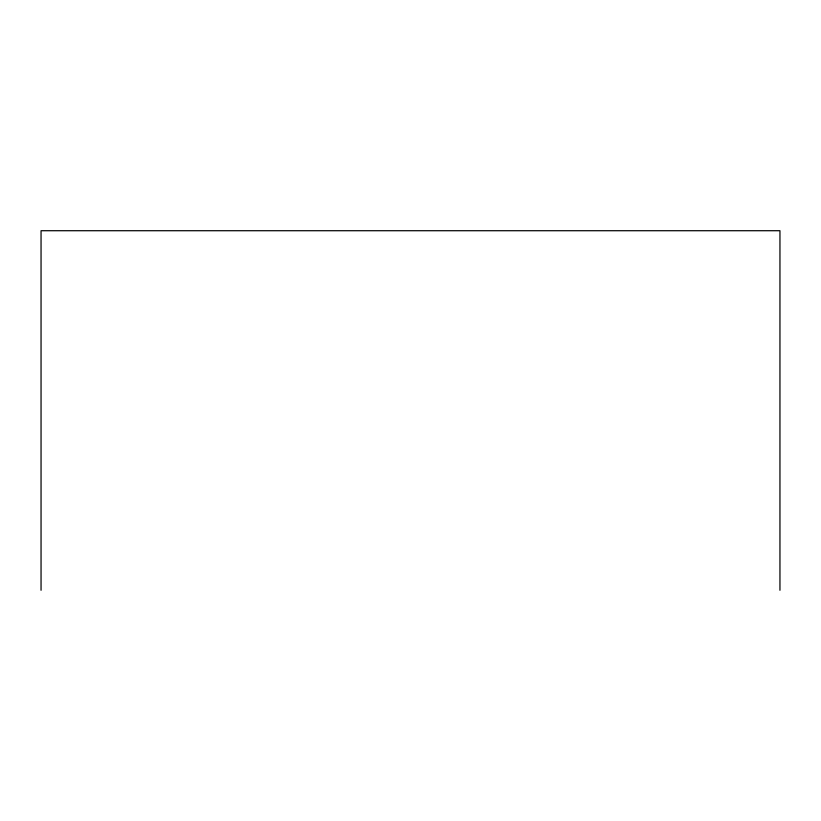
<?xml version="1.0" encoding="UTF-8"?>
<svg xmlns="http://www.w3.org/2000/svg" width="821" height="821" viewBox="0 0 821 821"><rect width="100%" height="100%" fill="white"/><g stroke="black" fill="none" stroke-linecap="round" stroke-linejoin="round"><path stroke-width="1.23" d="M779.95 590.278L779.95 230.722L41.05 230.722L41.05 590.278"/></g></svg>
